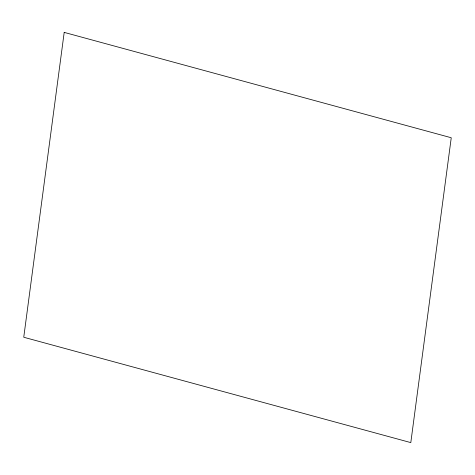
<?xml version="1.0" encoding="UTF-8"?>
<svg xmlns="http://www.w3.org/2000/svg" width="475" height="475" viewBox="0 0 475 475"><rect width="100%" height="100%" fill="white"/><g stroke="black" fill="none" stroke-linecap="round" stroke-linejoin="round"><path stroke-width="0.71" d="M64.196 32.389L23.75 337.25L410.804 442.611L451.25 137.75L64.196 32.389"/></g></svg>
